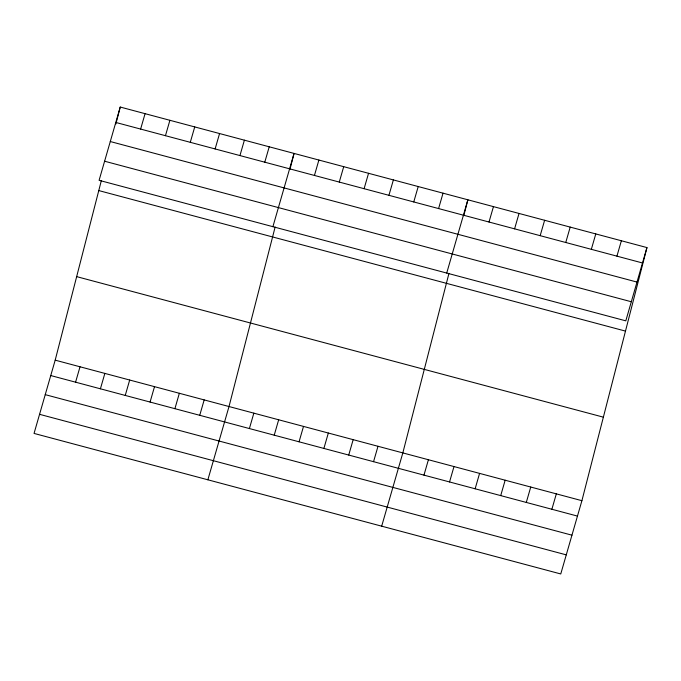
<?xml version="1.0" encoding="UTF-8"?>
<svg xmlns="http://www.w3.org/2000/svg" width="681" height="681" viewBox="0 0 681 681"><rect width="100%" height="100%" fill="white"/><g stroke="black" fill="none" stroke-linecap="round" stroke-linejoin="round"><path stroke-width="1.02" d="M646.95 247.578L625.805 320.845L99.094 180.312L120.239 107.045L646.95 247.578L581.906 500.688L560.761 573.955L34.05 433.422L55.195 360.155L101.333 180.627M115.898 123.951L120.239 107.045M275.141 227.003L229.012 406.531L207.867 479.799M289.961 169.331L294.056 153.421L272.902 226.688M448.958 273.379L402.829 452.908L381.683 526.175M463.778 215.707L467.864 199.797L446.719 273.064M140.626 129.067L145.07 113.667M75.582 382.177L80.026 366.778M165.457 135.698L169.901 120.299M100.413 388.8L104.857 373.409M190.288 142.32L194.732 126.921M125.244 395.431L129.688 380.032M215.119 148.943L219.563 133.544M150.075 402.054L154.519 386.655M239.95 155.566L244.394 140.175M174.906 408.677L179.35 393.277M264.781 162.197L269.225 146.798M199.737 415.308L204.181 399.909M314.443 175.443L318.887 160.044M249.399 428.553L253.843 413.154M339.274 182.074L343.718 166.675M274.23 435.176L278.674 419.785M364.097 188.697L368.549 173.297M299.061 441.807L303.505 426.408M388.928 195.319L393.38 179.92M323.892 448.43L328.336 433.031M413.759 201.942L418.211 186.551M348.723 455.053L353.167 439.654M438.59 208.573L443.033 193.174M373.554 461.684L377.998 446.285M489.009 222.023L493.453 206.624M423.965 475.134L428.409 459.735M514.589 228.85L519.033 213.451M449.545 481.961L453.997 466.562M540.169 235.677L544.621 220.278M475.134 488.788L479.577 473.389M565.758 242.504L570.201 227.105M500.714 495.606L505.157 480.216M591.338 249.323L595.781 233.932M526.294 502.433L530.746 487.034M616.926 256.15L621.37 240.751M551.882 509.26L556.326 493.861M115.796 122.444L642.506 262.977M110.279 141.537L636.99 282.07M104.602 161.218L631.313 301.751M98.771 190.569L625.49 331.102M76.664 276.631L603.375 417.164M55.195 360.155L581.906 500.688M50.752 375.554L577.462 516.087M45.244 394.648L571.955 535.181M39.558 414.32L566.277 554.862"/></g></svg>
